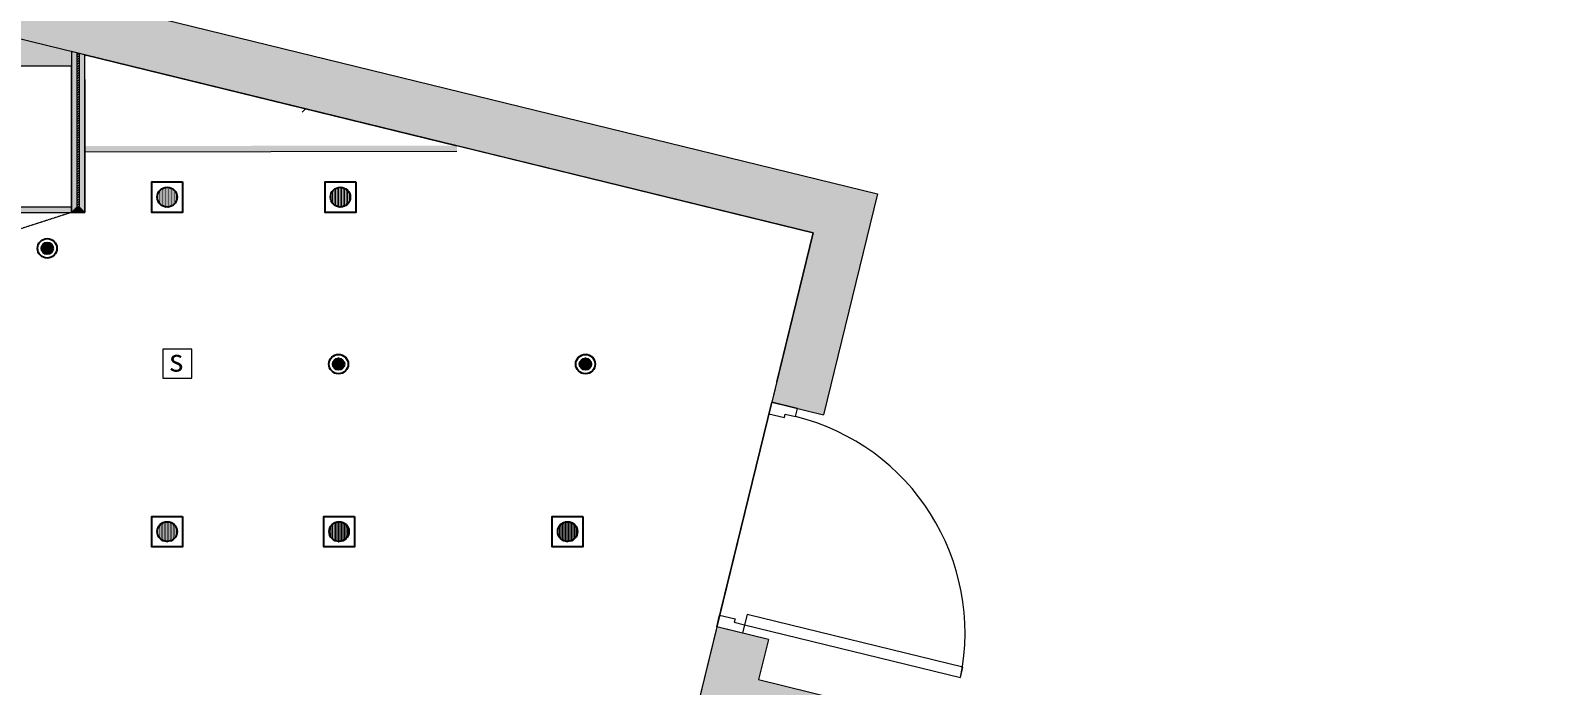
# Model space of a CAD drawing. Header units: millimetres. Extents: x 346472 to 732256, y -34068 to -15883.
# Drawn here: x 669400 to 675124, y -25896 to -23431 of the extents above; entities that cross this region are included whole.
import ezdxf

# ---------------------------------------------------------------- set-up
doc = ezdxf.new("R2010")
doc.units = ezdxf.units.MM
doc.header["$LTSCALE"] = 7
doc.linetypes.add('DASH', pattern=[0.35, 0.25, -0.1])
doc.layers.get('0').update_dxf_attribs({"lineweight": 0})
for name, color, linetype, lineweight in [('EA7 FLOOR', 253, 'Continuous', 5), ('EA7 furniture', 7, 'Continuous', 5), ('LIGHTING LAY OUT', 1, 'Continuous', 18), ('materials', 1, 'Continuous', 40), ('文字', 6, 'Continuous', 5)]:
    doc.layers.add(name, color=color, linetype=linetype, lineweight=lineweight)
for name, color, linetype in [('LD_light', 253, 'Continuous'), ('WALL', 7, 'Continuous'), ('walls', 7, 'Continuous'), ('消防', 5, 'Continuous')]:
    doc.layers.add(name, color=color, linetype=linetype)
doc.styles.add('图签-仿宋', font='')
doc.styles.get('图签-仿宋').set_extended_font_data('FangSong_GB2312')

# ---------------------------------------------------------------- blocks, each defined once
blk = doc.blocks.new('Single Rec_1')
at = {"layer": 'LD_light'}
h = blk.add_hatch(dxfattribs=at)
h.set_pattern_fill('DOTS', color=1, scale=10, style=0)
h.set_pattern_definition([(0, (-51.6286, 0), (0.3125, 0.625), [0, -0.625])])
h.paths.add_polyline_path([(10111.94, -501.53, 1), (10103.73, -501.53, 1)])
at = {"layer": 'LD_light', "color": 1}
blk.add_lwpolyline([(10101.49, -495.18), (10114.19, -495.18), (10114.19, -507.88), (10101.49, -507.88)], close=True, dxfattribs=at)
blk.add_circle((10107.84, -501.53), 4.11, dxfattribs=at)
blk = doc.blocks.new('A$C1A5804E3')
at = {"color": 5, "ltscale": 2}
blk.add_lwpolyline([(-699236, -432956), (-698936, -432956), (-698936, -432656), (-699236, -432656)], close=True, dxfattribs=at)
at = {"color": 5, "ltscale": 2, "style": '图签-仿宋'}
blk.add_text('s', height=232, dxfattribs=at).set_placement((-699174, -432889))

msp = doc.modelspace()

# ---------------------------------------------------------------- hatches: boundary and pattern name
at = {"layer": 'EA7 furniture', "lineweight": 5}
h = msp.add_hatch(color=0, dxfattribs=at)
h.dxf.hatch_style = 1
h.paths.add_polyline_path([(669028.6, -24096.1), (668502.4, -24096.1), (668502.4, -24116.1), (669028.6, -24116.1)])
h.paths.add_polyline_path([(669554.7, -24096.1), (669052.4, -24096.1), (669052.4, -24116.1), (669554.7, -24116.1), (669554.7, -24116.1)])
h.paths.add_polyline_path([(669052.4, -24096.1), (669028.6, -24096.1), (669028.6, -24116.1), (669052.4, -24116.1)])
h = msp.add_hatch(color=8, dxfattribs=at)
h.dxf.hatch_style = 1
h.paths.add_polyline_path([(669028.6, -24096.1), (668502.4, -24096.1), (668502.4, -24116.1), (669028.6, -24116.1)])
h.paths.add_polyline_path([(669554.7, -24096.1), (669052.4, -24096.1), (669052.4, -24116.1), (669554.7, -24116.1), (669554.7, -24116.1)])
h.paths.add_polyline_path([(669052.4, -24096.1), (669028.6, -24096.1), (669028.6, -24116.1), (669052.4, -24116.1)])
at = {"layer": 'WALL', "lineweight": 5}
h = msp.add_hatch(color=0, dxfattribs=at)
h.dxf.hatch_style = 1
h.paths.add_polyline_path([(669574.7, -24096.1), (669554.7, -24116.1), (669554.7, -23510.5), (669574.7, -23515.4)])
h = msp.add_hatch(color=8, dxfattribs=at)
h.dxf.hatch_style = 1
h.paths.add_polyline_path([(669574.7, -24096.1), (669554.7, -24116.1), (669554.7, -23510.5), (669574.7, -23515.4)])
h = msp.add_hatch(color=0, dxfattribs=at)
h.dxf.hatch_style = 1
h.paths.add_polyline_path([(669584.7, -24096.1), (669604.7, -24116.1), (669604.7, -23522.7), (669584.7, -23517.8)])
h = msp.add_hatch(color=8, dxfattribs=at)
h.dxf.hatch_style = 1
h.paths.add_polyline_path([(669584.7, -24096.1), (669604.7, -24116.1), (669604.7, -23522.7), (669584.7, -23517.8)])
h = msp.add_hatch(color=0, dxfattribs=at)
h.dxf.hatch_style = 1
h.paths.add_polyline_path([(669554.7, -24116.1), (669604.7, -24116.1), (669584.7, -24096.1), (669574.7, -24096.1)])
h = msp.add_hatch(color=8, dxfattribs=at)
h.dxf.hatch_style = 1
h.paths.add_polyline_path([(669554.7, -24116.1), (669604.7, -24116.1), (669584.7, -24096.1), (669574.7, -24096.1)])
at = {"layer": 'walls', "lineweight": 5}
h = msp.add_hatch(color=0, dxfattribs=at)
h.dxf.hatch_style = 1
h.paths.add_polyline_path([(659721.3, -18888.6), (659443.8, -18990.8), (660125.2, -21259.8), (660416, -28254), (660615.8, -28245.5), (660325, -21251.5), (665452.4, -22506.4), (665452.4, -22300.5), (660372.6, -21057.2)])
h.paths.add_polyline_path([(665452.4, -22300.5), (665452.4, -22506.4), (672345.2, -24193.4), (672208.2, -24753.3), (672189.5, -24829.7), (672286.6, -24853.4), (672383.8, -24877.2), (672587, -24046.7)])
h.paths.add_polyline_path([(672140.1, -25872.8), (672177, -25722.3), (671982.7, -25674.7), (671898.3, -26019.5), (674287.8, -26604.4), (673756.4, -28775.6), (673963.9, -28775.6), (674533.9, -26463.9)])
h.paths.add_polyline_path([(673963.9, -28775.6), (673756.4, -28775.6), (673715.9, -28941), (673911, -28990.1)])
h.paths.add_polyline_path([(673716.6, -28941.2), (673694.3, -29029.3), (673670.8, -29125.5), (673669.7, -29129.8), (675073.2, -29478.4), (675123.7, -29295.2)])
h = msp.add_hatch(color=8, dxfattribs=at)
h.dxf.hatch_style = 1
h.paths.add_polyline_path([(659721.3, -18888.6), (659443.8, -18990.8), (660125.2, -21259.8), (660416, -28254), (660615.8, -28245.5), (660325, -21251.5), (665452.4, -22506.4), (665452.4, -22300.5), (660372.6, -21057.2)])
h.paths.add_polyline_path([(665452.4, -22300.5), (665452.4, -22506.4), (672345.2, -24193.4), (672208.2, -24753.3), (672189.5, -24829.7), (672286.6, -24853.4), (672383.8, -24877.2), (672587, -24046.7)])
h.paths.add_polyline_path([(672140.1, -25872.8), (672177, -25722.3), (671982.7, -25674.7), (671898.3, -26019.5), (674287.8, -26604.4), (673756.4, -28775.6), (673963.9, -28775.6), (674533.9, -26463.9)])
h.paths.add_polyline_path([(673963.9, -28775.6), (673756.4, -28775.6), (673715.9, -28941), (673911, -28990.1)])
h.paths.add_polyline_path([(673716.6, -28941.2), (673694.3, -29029.3), (673670.8, -29125.5), (673669.7, -29129.8), (675073.2, -29478.4), (675123.7, -29295.2)])
h = msp.add_hatch(dxfattribs=at)
h.set_pattern_fill('AR-CONC', color=8, scale=0.5)
h.paths.add_polyline_path([(669554.7, -23510.5), (669373.5, -23466.1), (665452.4, -23466.1), (665452.4, -23566.1), (669554.7, -23566.1)])
h.paths.add_polyline_path([(665452.4, -23466.1), (662452.4, -23466.1), (662422.4, -23466.1), (662422.4, -23566.1), (665452.4, -23566.1)])
h.paths.add_polyline_path([(662502.4, -21784.4), (662422.4, -21760), (662422.4, -22726.1), (662502.4, -22726.1)])
h = msp.add_hatch(color=8, dxfattribs=at)
h.dxf.hatch_style = 1
h.paths.add_polyline_path([(669604.7, -23885.9), (669604.7, -23865.9), (671004.7, -23865.3), (671004.7, -23885.9)])
at = {"layer": '消防', "ltscale": 2}
for points in [[(669485.4, -24251.3, 1), (669441.6, -24251.3, 1)], [(670581.5, -24686.9, 1), (670537.7, -24686.9, 1)], [(670581.5, -24686.9, 1), (670537.7, -24686.9, 1)], [(671510.6, -24686.9, 1), (671466.9, -24686.9, 1)]]:
    msp.add_hatch(color=5, dxfattribs=at).paths.add_polyline_path(points)

# ---------------------------------------------------------------- linework, layer by layer
at = {"layer": 'EA7 FLOOR', "color": 0, "lineweight": 5}
msp.add_line((669554.7, -24116.1, 1.2), (669554.7, -23566.1, 1.2), dxfattribs=at)
at = {"layer": 'EA7 FLOOR', "color": 8, "lineweight": 5}
msp.add_line((669554.7, -24116.1, 1.2), (669554.7, -23566.1, 1.2), dxfattribs=at)
at = {"layer": 'EA7 furniture', "color": 0, "lineweight": 5}
for p, q in [((669554.7, -23510.5, 1.2), (669554.7, -24116.1, 1.2)), ((669604.7, -23522.7, 1.2), (669554.7, -23510.5, 1.2)), ((669554.7, -23510.5, 1.2), (669554.7, -24116.1, 1.2)), ((669604.7, -23522.7, 1.2), (669554.7, -23510.5, 1.2)), ((669604.7, -24116.1, 1.2), (669604.7, -23522.7, 1.2)), ((669604.7, -23522.7, -0.8), (671004.7, -23865.3, -1.9)), ((669604.7, -24116.1, 1.2), (669604.7, -23522.7, 1.2)), ((669554.7, -24116.1, 1.2), (669604.7, -24116.1, 1.2)), ((669554.7, -24116.1, 1.2), (669604.7, -24116.1, 1.2))]:
    msp.add_line(p, q, dxfattribs=at)
at = {"layer": 'EA7 furniture', "color": 8, "lineweight": 5}
for p, q in [((669554.7, -23510.5, 1.2), (669554.7, -24116.1, 1.2)), ((669604.7, -23522.7, 1.2), (669554.7, -23510.5, 1.2)), ((669554.7, -23510.5, 1.2), (669554.7, -24116.1, 1.2)), ((669604.7, -23522.7, 1.2), (669554.7, -23510.5, 1.2)), ((669604.7, -24116.1, 1.2), (669604.7, -23522.7, 1.2)), ((669604.7, -23522.7, -0.8), (671004.7, -23865.3, -1.9)), ((669604.7, -24116.1, 1.2), (669604.7, -23522.7, 1.2)), ((669554.7, -24116.1, 1.2), (669604.7, -24116.1, 1.2)), ((669554.7, -24116.1, 1.2), (669604.7, -24116.1, 1.2))]:
    msp.add_line(p, q, dxfattribs=at)
at = {"layer": 'EA7 furniture', "color": 0, "linetype": 'Continuous', "lineweight": 5}
for p, q in [((669574.7, -23516.5, 1.2), (669575.6, -23515.6, 1.2)), ((669574.7, -23525.5, 1.2), (669582.8, -23517.3, 1.2)), ((669574.7, -23534.4, 1.2), (669584.7, -23524.4, 1.2)), ((669574.7, -23543.4, 1.2), (669584.7, -23533.4, 1.2)), ((669574.7, -23552.4, 1.2), (669584.7, -23542.4, 1.2)), ((669574.7, -23561.4, 1.2), (669584.7, -23551.4, 1.2)), ((669574.7, -23570.4, 1.2), (669584.7, -23560.4, 1.2)), ((669574.7, -23579.3, 1.2), (669584.7, -23569.3, 1.2)), ((669574.7, -23588.3, 1.2), (669584.7, -23578.3, 1.2)), ((669574.7, -23597.3, 1.2), (669584.7, -23587.3, 1.2)), ((669574.7, -23606.3, 1.2), (669584.7, -23596.3, 1.2)), ((669574.7, -23615.3, 1.2), (669584.7, -23605.3, 1.2)), ((669574.7, -23624.2, 1.2), (669584.7, -23614.2, 1.2)), ((669574.7, -23633.2, 1.2), (669584.7, -23623.2, 1.2)), ((669574.7, -23642.2, 1.2), (669584.7, -23632.2, 1.2)), ((669574.7, -23651.2, 1.2), (669584.7, -23641.2, 1.2)), ((669574.7, -23660.2, 1.2), (669584.7, -23650.2, 1.2)), ((669574.7, -23669.1, 1.2), (669584.7, -23659.1, 1.2)), ((669574.7, -23678.1, 1.2), (669584.7, -23668.1, 1.2)), ((669574.7, -23687.1, 1.2), (669584.7, -23677.1, 1.2)), ((669574.7, -23696.1, 1.2), (669584.7, -23686.1, 1.2)), ((669574.7, -23705.1, 1.2), (669584.7, -23695.1, 1.2)), ((669574.7, -23714, 1.2), (669584.7, -23704, 1.2)), ((669574.7, -23723, 1.2), (669584.7, -23713, 1.2)), ((669574.7, -23732, 1.2), (669584.7, -23722, 1.2)), ((669574.7, -23741, 1.2), (669584.7, -23731, 1.2)), ((669574.7, -23750, 1.2), (669584.7, -23740, 1.2)), ((669574.7, -23758.9, 1.2), (669584.7, -23748.9, 1.2)), ((669574.7, -23767.9, 1.2), (669584.7, -23757.9, 1.2)), ((669574.7, -23776.9, 1.2), (669584.7, -23766.9, 1.2)), ((669574.7, -23785.9, 1.2), (669584.7, -23775.9, 1.2)), ((669574.7, -23794.9, 1.2), (669584.7, -23784.9, 1.2)), ((669574.7, -23803.8, 1.2), (669584.7, -23793.8, 1.2)), ((669574.7, -23812.8, 1.2), (669584.7, -23802.8, 1.2)), ((669574.7, -23821.8, 1.2), (669584.7, -23811.8, 1.2)), ((669574.7, -23830.8, 1.2), (669584.7, -23820.8, 1.2)), ((669574.7, -23839.8, 1.2), (669584.7, -23829.8, 1.2)), ((669574.7, -23848.7, 1.2), (669584.7, -23838.7, 1.2)), ((669574.7, -23857.7, 1.2), (669584.7, -23847.7, 1.2)), ((669574.7, -23866.7, 1.2), (669584.7, -23856.7, 1.2)), ((669574.7, -23875.7, 1.2), (669584.7, -23865.7, 1.2)), ((669574.7, -23884.7, 1.2), (669584.7, -23874.7, 1.2)), ((669574.7, -23893.6, 1.2), (669584.7, -23883.7, 1.2)), ((669574.7, -23902.6, 1.2), (669584.7, -23892.6, 1.2)), ((669574.7, -23911.6, 1.2), (669584.7, -23901.6, 1.2)), ((669574.7, -23920.6, 1.2), (669584.7, -23910.6, 1.2)), ((669574.7, -23929.6, 1.2), (669584.7, -23919.6, 1.2)), ((669574.7, -23938.5, 1.2), (669584.7, -23928.6, 1.2)), ((669574.7, -23947.5, 1.2), (669584.7, -23937.5, 1.2)), ((669574.7, -23956.5, 1.2), (669584.7, -23946.5, 1.2)), ((669574.7, -23965.5, 1.2), (669584.7, -23955.5, 1.2)), ((669574.7, -23974.5, 1.2), (669584.7, -23964.5, 1.2)), ((669574.7, -23983.5, 1.2), (669584.7, -23973.5, 1.2)), ((669574.7, -23992.4, 1.2), (669584.7, -23982.4, 1.2)), ((669574.7, -24001.4, 1.2), (669584.7, -23991.4, 1.2)), ((669574.7, -24010.4, 1.2), (669584.7, -24000.4, 1.2)), ((669574.7, -24019.4, 1.2), (669584.7, -24009.4, 1.2)), ((669574.7, -24028.4, 1.2), (669584.7, -24018.4, 1.2)), ((669574.7, -24037.3, 1.2), (669584.7, -24027.3, 1.2)), ((669574.7, -24046.3, 1.2), (669584.7, -24036.3, 1.2)), ((669574.7, -24055.3, 1.2), (669584.7, -24045.3, 1.2)), ((669574.7, -24064.3, 1.2), (669584.7, -24054.3, 1.2)), ((669574.7, -24073.3, 1.2), (669584.7, -24063.3, 1.2)), ((669574.7, -24082.2, 1.2), (669584.7, -24072.2, 1.2)), ((669574.7, -24091.2, 1.2), (669584.7, -24081.2, 1.2)), ((669578.8, -24096.1, 1.2), (669584.7, -24090.2, 1.2))]:
    msp.add_line(p, q, dxfattribs=at)
at = {"layer": 'EA7 furniture', "color": 8, "linetype": 'Continuous', "lineweight": 5}
for p, q in [((669574.7, -23516.5, 1.2), (669575.6, -23515.6, 1.2)), ((669574.7, -23525.5, 1.2), (669582.8, -23517.3, 1.2)), ((669574.7, -23534.4, 1.2), (669584.7, -23524.4, 1.2)), ((669574.7, -23543.4, 1.2), (669584.7, -23533.4, 1.2)), ((669574.7, -23552.4, 1.2), (669584.7, -23542.4, 1.2)), ((669574.7, -23561.4, 1.2), (669584.7, -23551.4, 1.2)), ((669574.7, -23570.4, 1.2), (669584.7, -23560.4, 1.2)), ((669574.7, -23579.3, 1.2), (669584.7, -23569.3, 1.2)), ((669574.7, -23588.3, 1.2), (669584.7, -23578.3, 1.2)), ((669574.7, -23597.3, 1.2), (669584.7, -23587.3, 1.2)), ((669574.7, -23606.3, 1.2), (669584.7, -23596.3, 1.2)), ((669574.7, -23615.3, 1.2), (669584.7, -23605.3, 1.2)), ((669574.7, -23624.2, 1.2), (669584.7, -23614.2, 1.2)), ((669574.7, -23633.2, 1.2), (669584.7, -23623.2, 1.2)), ((669574.7, -23642.2, 1.2), (669584.7, -23632.2, 1.2)), ((669574.7, -23651.2, 1.2), (669584.7, -23641.2, 1.2)), ((669574.7, -23660.2, 1.2), (669584.7, -23650.2, 1.2)), ((669574.7, -23669.1, 1.2), (669584.7, -23659.1, 1.2)), ((669574.7, -23678.1, 1.2), (669584.7, -23668.1, 1.2)), ((669574.7, -23687.1, 1.2), (669584.7, -23677.1, 1.2)), ((669574.7, -23696.1, 1.2), (669584.7, -23686.1, 1.2)), ((669574.7, -23705.1, 1.2), (669584.7, -23695.1, 1.2)), ((669574.7, -23714, 1.2), (669584.7, -23704, 1.2)), ((669574.7, -23723, 1.2), (669584.7, -23713, 1.2)), ((669574.7, -23732, 1.2), (669584.7, -23722, 1.2)), ((669574.7, -23741, 1.2), (669584.7, -23731, 1.2)), ((669574.7, -23750, 1.2), (669584.7, -23740, 1.2)), ((669574.7, -23758.9, 1.2), (669584.7, -23748.9, 1.2)), ((669574.7, -23767.9, 1.2), (669584.7, -23757.9, 1.2)), ((669574.7, -23776.9, 1.2), (669584.7, -23766.9, 1.2)), ((669574.7, -23785.9, 1.2), (669584.7, -23775.9, 1.2)), ((669574.7, -23794.9, 1.2), (669584.7, -23784.9, 1.2)), ((669574.7, -23803.8, 1.2), (669584.7, -23793.8, 1.2)), ((669574.7, -23812.8, 1.2), (669584.7, -23802.8, 1.2)), ((669574.7, -23821.8, 1.2), (669584.7, -23811.8, 1.2)), ((669574.7, -23830.8, 1.2), (669584.7, -23820.8, 1.2)), ((669574.7, -23839.8, 1.2), (669584.7, -23829.8, 1.2)), ((669574.7, -23848.7, 1.2), (669584.7, -23838.7, 1.2)), ((669574.7, -23857.7, 1.2), (669584.7, -23847.7, 1.2)), ((669574.7, -23866.7, 1.2), (669584.7, -23856.7, 1.2)), ((669574.7, -23875.7, 1.2), (669584.7, -23865.7, 1.2)), ((669574.7, -23884.7, 1.2), (669584.7, -23874.7, 1.2)), ((669574.7, -23893.6, 1.2), (669584.7, -23883.7, 1.2)), ((669574.7, -23902.6, 1.2), (669584.7, -23892.6, 1.2)), ((669574.7, -23911.6, 1.2), (669584.7, -23901.6, 1.2)), ((669574.7, -23920.6, 1.2), (669584.7, -23910.6, 1.2)), ((669574.7, -23929.6, 1.2), (669584.7, -23919.6, 1.2)), ((669574.7, -23938.5, 1.2), (669584.7, -23928.6, 1.2)), ((669574.7, -23947.5, 1.2), (669584.7, -23937.5, 1.2)), ((669574.7, -23956.5, 1.2), (669584.7, -23946.5, 1.2)), ((669574.7, -23965.5, 1.2), (669584.7, -23955.5, 1.2)), ((669574.7, -23974.5, 1.2), (669584.7, -23964.5, 1.2)), ((669574.7, -23983.5, 1.2), (669584.7, -23973.5, 1.2)), ((669574.7, -23992.4, 1.2), (669584.7, -23982.4, 1.2)), ((669574.7, -24001.4, 1.2), (669584.7, -23991.4, 1.2)), ((669574.7, -24010.4, 1.2), (669584.7, -24000.4, 1.2)), ((669574.7, -24019.4, 1.2), (669584.7, -24009.4, 1.2)), ((669574.7, -24028.4, 1.2), (669584.7, -24018.4, 1.2)), ((669574.7, -24037.3, 1.2), (669584.7, -24027.3, 1.2)), ((669574.7, -24046.3, 1.2), (669584.7, -24036.3, 1.2)), ((669574.7, -24055.3, 1.2), (669584.7, -24045.3, 1.2)), ((669574.7, -24064.3, 1.2), (669584.7, -24054.3, 1.2)), ((669574.7, -24073.3, 1.2), (669584.7, -24063.3, 1.2)), ((669574.7, -24082.2, 1.2), (669584.7, -24072.2, 1.2)), ((669574.7, -24091.2, 1.2), (669584.7, -24081.2, 1.2)), ((669578.8, -24096.1, 1.2), (669584.7, -24090.2, 1.2))]:
    msp.add_line(p, q, dxfattribs=at)
at = {"layer": 'materials', "color": 0, "lineweight": 5}
msp.add_line((669604.7, -24116.1, 1.2), (669554.7, -24116.1, 1.2), dxfattribs=at)
msp.add_line((669604.7, -24116.1, 1.2), (669554.7, -24116.1, 1.2), dxfattribs=at)
msp.add_line((669604.7, -24116.1, 1.2), (669554.7, -24116.1, 1.2), dxfattribs=at)
at = {"layer": 'materials', "color": 8, "lineweight": 5}
msp.add_line((669604.7, -24116.1, 1.2), (669554.7, -24116.1, 1.2), dxfattribs=at)
msp.add_line((669604.7, -24116.1, 1.2), (669554.7, -24116.1, 1.2), dxfattribs=at)
msp.add_line((669604.7, -24116.1, 1.2), (669554.7, -24116.1, 1.2), dxfattribs=at)
at = {"layer": 'WALL', "color": 0, "lineweight": 5}
for p, q in [((660372.6, -21057.2, 0.2), (672587, -24046.7, 0.2)), ((660325, -21251.5, 0.2), (672345.2, -24193.4, 0.2)), ((669554.7, -23510.5, 1.2), (669554.7, -24116.1, 1.2)), ((669574.7, -23515.4, 1.2), (669574.7, -24096.1, 1.2)), ((669584.7, -24096.1, 1.2), (669584.7, -23517.8, 1.2)), ((669604.7, -24116.1, 1.2), (669604.7, -23522.7, 1.2)), ((669604.7, -23616.1, 1.2), (669604.7, -24116.1, 1.2)), ((672587, -24046.7, 0.2), (672383.8, -24877.2, 0.2)), ((669574.7, -24096.1, 1.2), (669554.7, -24116.1, 1.2)), ((669554.7, -24116.1, 1.2), (669604.7, -24116.1, 1.2)), ((669574.7, -24096.1, 1.2), (669584.7, -24096.1, 1.2)), ((669584.7, -24096.1, 1.2), (669604.7, -24116.1, 1.2)), ((672345.2, -24193.4, 0.2), (671898.3, -26019.5, 0.2)), ((672345.2, -24193.4, 0.2), (672189.5, -24829.7, 0.2)), ((672208.2, -24753.3, 1.2), (672345.2, -24193.4, 0.2)), ((671982.7, -25674.7, 0.2), (672189.5, -24829.7, 0.2)), ((672189.5, -24829.7, 0.2), (672178.8, -24873.4, 0.2)), ((672286.6, -24853.4, 0.2), (672189.5, -24829.7, 0.2)), ((672189.5, -24829.7, 0.2), (672383.8, -24877.2, 0.2)), ((672178.8, -24873.4, 0.2), (672237.1, -24887.6, 0.2)), ((672237.1, -24887.6, 0.2), (672240.2, -24875, 0.2)), ((672240.2, -24875, 0.2), (672279, -24884.5, 0.2)), ((672279, -24884.5, 0.2), (672286.6, -24853.4, 0.2)), ((671982.7, -25674.7, 0.2), (671993.4, -25631, 0.2)), ((671993.4, -25631, 0.2), (672051.7, -25645.3, 0.2)), ((672096.9, -25628.6, 0.2), (672087.4, -25667.4, 0.2)), ((672909, -25827.3, 0.2), (672096.9, -25628.6, 0.2)), ((671982.7, -25674.7, 0.2), (671898.3, -26019.5, 0.2)), ((672079.8, -25698.5, 0.2), (671982.7, -25674.7, 0.2)), ((672177, -25722.3, 0.2), (671982.7, -25674.7, 0.2)), ((672051.7, -25645.3, 0.2), (672048.6, -25657.9, 0.2)), ((672048.6, -25657.9, 0.2), (672087.4, -25667.4, 0.2)), ((672087.4, -25667.4, 0.2), (672079.8, -25698.5, 0.2)), ((672087.4, -25667.4, 0.2), (672899.5, -25866.2, 0.2)), ((672177, -25722.3, 0.2), (672140.1, -25872.8, 0.2)), ((672899.5, -25866.2, 0.2), (672909, -25827.3, 0.2)), ((672140.1, -25872.8, 0.2), (674533.9, -26463.9, 0.2))]:
    msp.add_line(p, q, dxfattribs=at)
at = {"layer": 'WALL', "color": 8, "lineweight": 5}
for p, q in [((660372.6, -21057.2, 0.2), (672587, -24046.7, 0.2)), ((660325, -21251.5, 0.2), (672345.2, -24193.4, 0.2)), ((669554.7, -23510.5, 1.2), (669554.7, -24116.1, 1.2)), ((669574.7, -23515.4, 1.2), (669574.7, -24096.1, 1.2)), ((669584.7, -24096.1, 1.2), (669584.7, -23517.8, 1.2)), ((669604.7, -24116.1, 1.2), (669604.7, -23522.7, 1.2)), ((669604.7, -23616.1, 1.2), (669604.7, -24116.1, 1.2)), ((672587, -24046.7, 0.2), (672383.8, -24877.2, 0.2)), ((669574.7, -24096.1, 1.2), (669554.7, -24116.1, 1.2)), ((669554.7, -24116.1, 1.2), (669604.7, -24116.1, 1.2)), ((669574.7, -24096.1, 1.2), (669584.7, -24096.1, 1.2)), ((669584.7, -24096.1, 1.2), (669604.7, -24116.1, 1.2)), ((672345.2, -24193.4, 0.2), (671898.3, -26019.5, 0.2)), ((672345.2, -24193.4, 0.2), (672189.5, -24829.7, 0.2)), ((672208.2, -24753.3, 1.2), (672345.2, -24193.4, 0.2)), ((671982.7, -25674.7, 0.2), (672189.5, -24829.7, 0.2)), ((672189.5, -24829.7, 0.2), (672178.8, -24873.4, 0.2)), ((672286.6, -24853.4, 0.2), (672189.5, -24829.7, 0.2)), ((672189.5, -24829.7, 0.2), (672383.8, -24877.2, 0.2)), ((672178.8, -24873.4, 0.2), (672237.1, -24887.6, 0.2)), ((672237.1, -24887.6, 0.2), (672240.2, -24875, 0.2)), ((672240.2, -24875, 0.2), (672279, -24884.5, 0.2)), ((672279, -24884.5, 0.2), (672286.6, -24853.4, 0.2)), ((671982.7, -25674.7, 0.2), (671993.4, -25631, 0.2)), ((671993.4, -25631, 0.2), (672051.7, -25645.3, 0.2)), ((672096.9, -25628.6, 0.2), (672087.4, -25667.4, 0.2)), ((672909, -25827.3, 0.2), (672096.9, -25628.6, 0.2)), ((671982.7, -25674.7, 0.2), (671898.3, -26019.5, 0.2)), ((672079.8, -25698.5, 0.2), (671982.7, -25674.7, 0.2)), ((672177, -25722.3, 0.2), (671982.7, -25674.7, 0.2)), ((672051.7, -25645.3, 0.2), (672048.6, -25657.9, 0.2)), ((672048.6, -25657.9, 0.2), (672087.4, -25667.4, 0.2)), ((672087.4, -25667.4, 0.2), (672079.8, -25698.5, 0.2)), ((672087.4, -25667.4, 0.2), (672899.5, -25866.2, 0.2)), ((672177, -25722.3, 0.2), (672140.1, -25872.8, 0.2)), ((672899.5, -25866.2, 0.2), (672909, -25827.3, 0.2)), ((672140.1, -25872.8, 0.2), (674533.9, -26463.9, 0.2))]:
    msp.add_line(p, q, dxfattribs=at)
at = {"layer": 'WALL', "color": 0, "lineweight": 5}
msp.add_arc((672079.7, -25697.4, 0.2), 837, 348.3685, 76.2195, dxfattribs=at)
at = {"layer": 'WALL', "color": 8, "lineweight": 5}
msp.add_arc((672079.7, -25697.4, 0.2), 837, 348.3685, 76.2195, dxfattribs=at)
at = {"layer": 'walls', "color": 0, "lineweight": 5}
for p, q in [((672345.2, -24193.4, 0.2), (669604.7, -23522.7, -0.8)), ((669554.7, -23566.1, 1.2), (662422.4, -23566.1, 0.2)), ((669554.7, -24096.1, 0.2), (668502.4, -24096.1, 0.2)), ((668502.4, -24116.1, 0.2), (669554.7, -24116.1, 0.2)), ((669554.7, -24116.1, 0.2), (669554.7, -24096.1, 0.2)), ((672189.5, -24829.7, 0.2), (671982.7, -25674.7, 0.2))]:
    msp.add_line(p, q, dxfattribs=at)
at = {"layer": 'walls', "color": 8, "lineweight": 5}
for p, q in [((672345.2, -24193.4, 0.2), (669604.7, -23522.7, -0.8)), ((669554.7, -23566.1, 1.2), (662422.4, -23566.1, 0.2)), ((669604.7, -23887.6, 1.2), (671004.7, -23885.9, -1.9)), ((669554.7, -24096.1, 0.2), (668502.4, -24096.1, 0.2)), ((668502.4, -24116.1, 0.2), (669554.7, -24116.1, 0.2)), ((669554.7, -24116.1, 0.2), (669554.7, -24096.1, 0.2)), ((672189.5, -24829.7, 0.2), (671982.7, -25674.7, 0.2))]:
    msp.add_line(p, q, dxfattribs=at)
at = {"layer": 'walls', "color": 0, "linetype": 'Continuous', "lineweight": 5}
for p, q in [((669604.7, -23528.1, 0.2), (669609.1, -23523.8, 0.2)), ((670422.5, -23739.4, 0.2), (670435.8, -23726.1, 0.2))]:
    msp.add_line(p, q, dxfattribs=at)
at = {"layer": 'walls', "color": 8, "linetype": 'Continuous', "lineweight": 5}
for p, q in [((669604.7, -23528.1, 0.2), (669609.1, -23523.8, 0.2)), ((670422.5, -23739.4, 0.2), (670435.8, -23726.1, 0.2))]:
    msp.add_line(p, q, dxfattribs=at)
at = {"layer": 'walls', "color": 0, "linetype": 'DASH', "lineweight": 5}
msp.add_line((669554.7, -24116.1, 0.2), (669053.5, -24277.8, 0.2), dxfattribs=at)
at = {"layer": 'walls', "color": 8, "linetype": 'DASH', "lineweight": 5}
msp.add_line((669554.7, -24116.1, 0.2), (669053.5, -24277.8, 0.2), dxfattribs=at)
at = {"layer": '消防', "color": 5, "ltscale": 2}
for centre, radius in [((669463.5, -24251.3, 0.2), 36.5), ((669463.5, -24251.3, 0.2), 21.9), ((670559.6, -24686.9, 0.2), 36.5), ((670559.6, -24686.9, 0.2), 36.5), ((670559.6, -24686.9, 0.2), 21.9), ((670559.6, -24686.9, 0.2), 21.9), ((671488.7, -24686.9, 0.2), 36.5), ((671488.7, -24686.9, 0.2), 21.9)]:
    msp.add_circle(centre, radius, dxfattribs=at)

# ---------------------------------------------------------------- block references
at = {"layer": 'LIGHTING LAY OUT', "xscale": 9.055118110259047, "yscale": 9.055118110259047, "zscale": 9.055118110259047, "rotation": 270}
for p in [(674456.2, 67469, 0.2), (675108.1, 67469, 0.2), (674456.2, 66210.7, 0.2), (675103.1, 66210.7, 0.1), (675962.7, 66210.7, 0.1)]:
    msp.add_blockref('Single Rec_1', p, dxfattribs=at)
at = {"layer": 'LIGHTING LAY OUT', "color": 8, "xscale": 9.055118110259047, "yscale": 9.055118110259047, "zscale": 9.055118110259047, "rotation": 270}
for p in [(674456.2, 67469, 0.2), (675108.1, 67469, 0.2), (674456.2, 66210.7, 0.2), (675103.1, 66210.7, 0.1)]:
    msp.add_blockref('Single Rec_1', p, dxfattribs=at)
at = {"layer": '文字', "color": 6, "ltscale": 2, "xscale": 0.3645, "yscale": 0.3645, "zscale": 0.3645}
msp.add_blockref('A$C1A5804E3', (924769.6, 133073.1, 0.2), dxfattribs=at)

doc.saveas('drawing.dxf')
